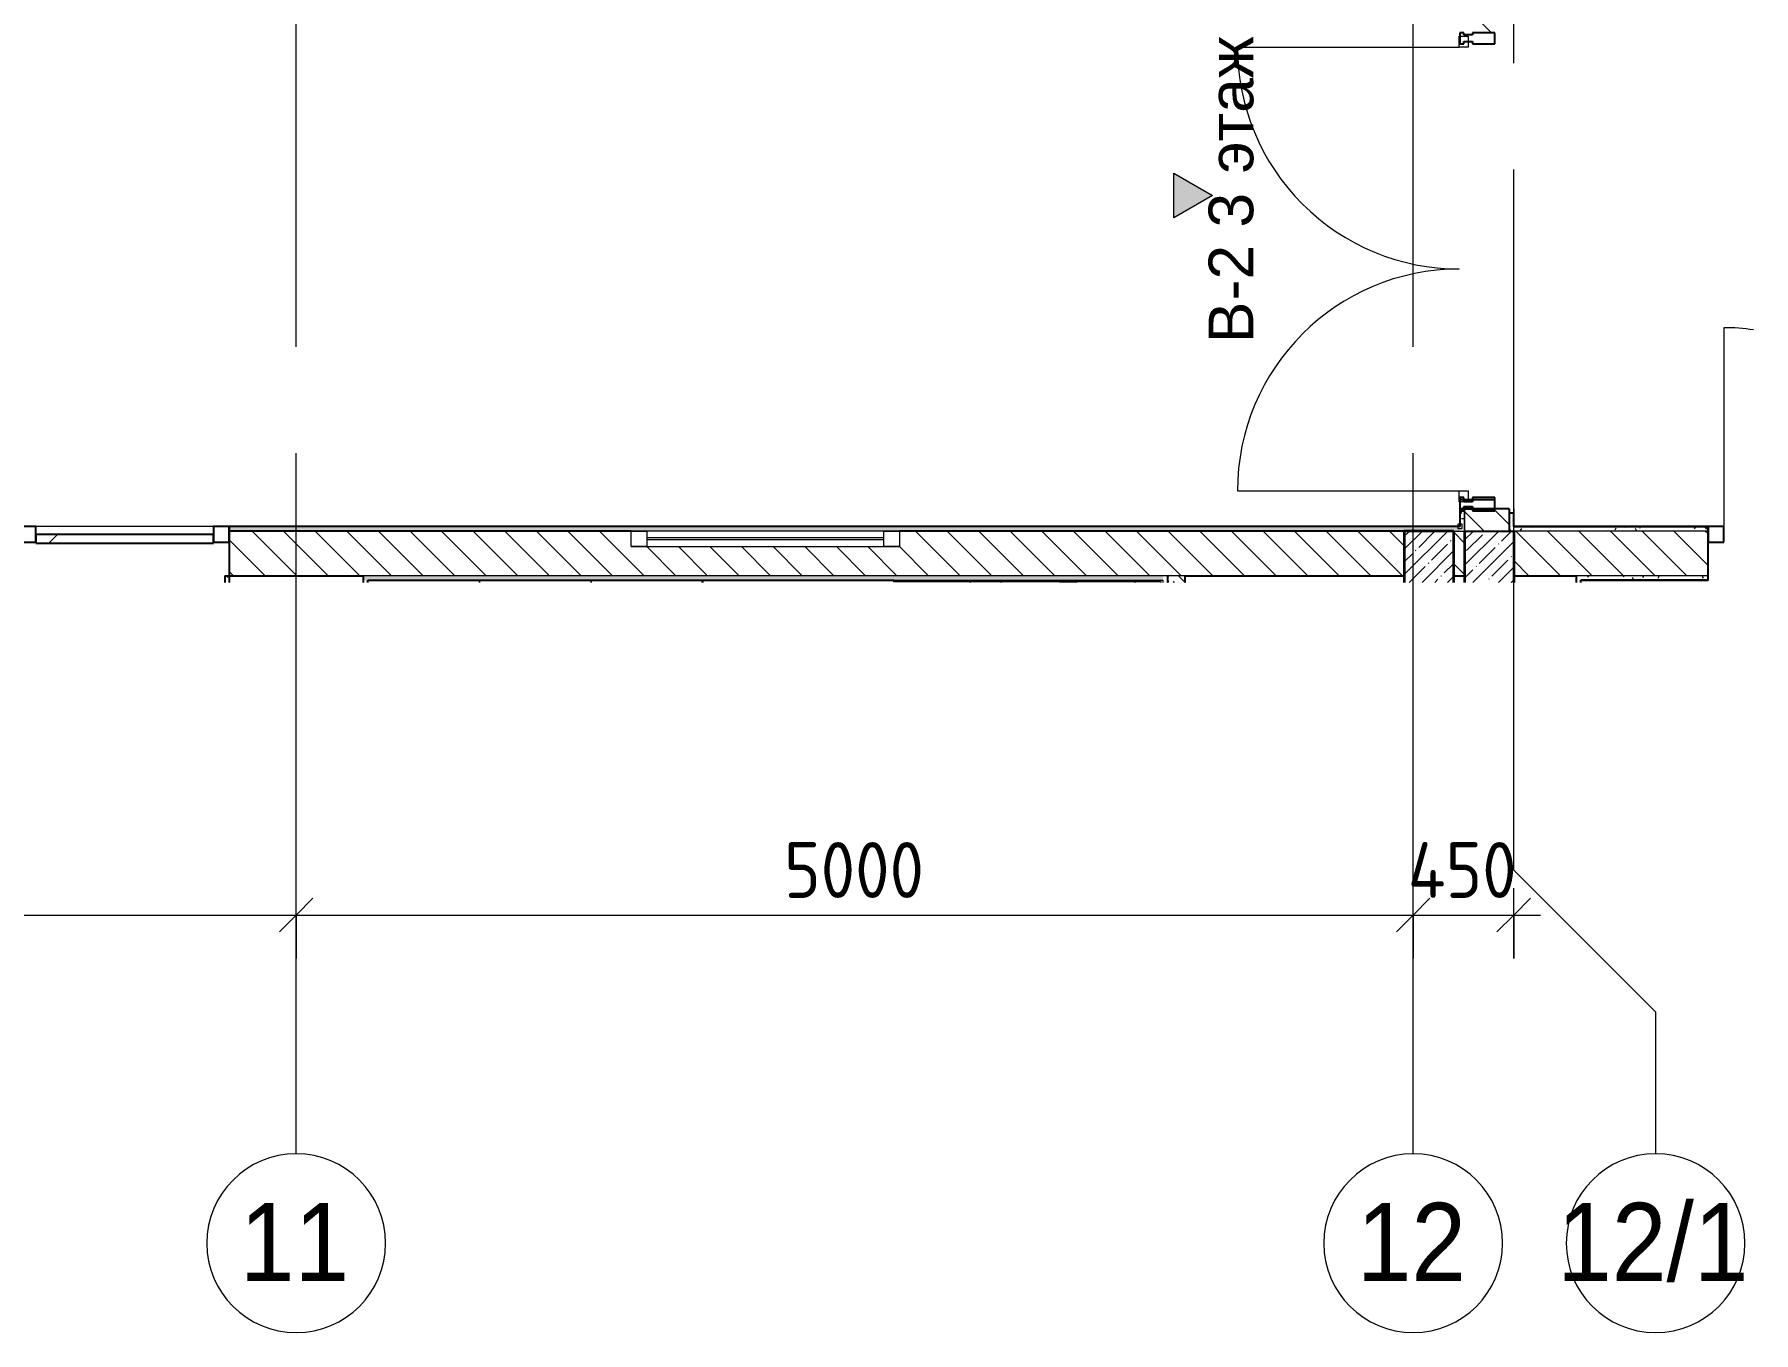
# Model space of a CAD drawing. Header units: millimetres. Extents: x 17333 to 113510, y -1987 to 15924.
# Drawn here: x 32138 to 39834, y 4313 to 10123 of the extents above; entities that cross this region are included whole.
import ezdxf

# ---------------------------------------------------------------- set-up
doc = ezdxf.new("R2010")
doc.units = ezdxf.units.MM
doc.linetypes.add('Осевая', pattern=[3175, 635, -476.25, 1587.5, -476.25])
for name, color, linetype, lineweight in [('A-ANNO-DIMS', 7, 'Continuous', 9), ('A-ANNO-DIMS-100', 7, 'Continuous', 9), ('A-DOOR', 7, 'Continuous', 9), ('A-DOOR-1', 7, 'Continuous', 13), ('A-GLAZ', 7, 'Continuous', 9), ('A-GLAZ-1', 7, 'Continuous', 13), ('A-GLAZ-CURT', 7, 'Continuous', 9), ('A-GLAZ-CURT-1', 7, 'Continuous', 25), ('A-GLAZ-CWMG', 7, 'Continuous', 9), ('A-GLAZ-CWMG-1', 7, 'Continuous', 25), ('A-WALL', 7, 'Continuous', 9), ('G-ANNO-SYMB', 7, 'Continuous', 9), ('I-WALL', 7, 'Continuous', 9), ('P-SANR-FIXT', 7, 'Continuous', 9), ('P-SANR-FIXT-1', 7, 'Continuous', 13), ('Оси', 7, 'Continuous', 9), ('Оси-1', 7, 'Continuous', 20), ('Оси-2', 7, 'Осевая', 9)]:
    doc.layers.add(name, color=color, linetype=linetype, lineweight=lineweight)
for name, color, linetype, lineweight, true_color in [('A-WALL-1', 7, 'Continuous', 25, 0x3c3c3c), ('A-WALL-2', 7, 'Continuous', 35, 0x3c3c3c), ('A-WALL-FNSH-1', 7, 'Continuous', 13, 0x3c3c3c), ('I-FURN-1', 7, 'Continuous', 9, 0xf0f0f0)]:
    doc.layers.add(name, color=color, linetype=linetype, lineweight=lineweight, true_color=true_color)
doc.styles.add('Arial', font='arial.ttf', dxfattribs={"width": 0.9, "height": 350})
doc.styles.add('Arial_1', font='arial.ttf', dxfattribs={"height": 200})
doc.styles.add('ISOCPEUR', font='isocpeur.ttf', dxfattribs={"width": 0.9, "height": 250})
doc.dimstyles.new('ISO-2_5_0_9К_БОЛЬШОЙ', dxfattribs={"dimscale": 304.8, "dimtxt": 248.995294, "dimasz": 0.492126, "dimexe": 0.393701, "dimexo": 0.984252, "dimgap": 0, "dimtad": 1, "dimdec": 0, "dimrnd": 10, "dimzin": 0, "dimdsep": 46, "dimtxsty": 'ISOCPEUR', "dimblk1": 'OBLIQUE', "dimblk2": 'OBLIQUE', "dimsah": 1, "dimcen": 0.09, "dimdle": 0.393701, "dimazin": 0, "dimtfac": 1, "dimtdec": 4, "dimtix": 1, "dimtmove": 0, "dimatfit": 3, "dimfxl": 1, "dimtvp": 1, "dimtolj": 1, "dimtzin": 0, "dimarcsym": 2})
pattern_1 = [(45, (0, 0), (-57.02463, 57.02463), []), (45, (57.025, 0), (-57.02463, 57.02463), [100.806, -20.161, 3.353, -16.808])]
pattern_2 = [(135, (0, 0), (-70.71068, -70.71068), [])]
pattern_3 = [(0, (0, 0), (121.92, 30.48), [10.058, -81.382, 10.058, -81.382, -487.68]), (0, (0, 0), (121.92, 30.48), [-182.88, 10.058, -172.822, 10.058, -81.382, -213.36]), (0, (0, 0), (121.92, 30.48), [-457.2, 10.058, -50.902, 10.058, -142.342]), (120, (45.72, 15.24), (-87.356454, 90.345817), [10.058, -81.382, 10.058, -81.382, -487.68]), (120, (45.72, 15.24), (-87.356454, 90.345817), [-182.88, 10.058, -172.822, 10.058, -81.382, -213.36]), (120, (45.72, 15.24), (-87.356454, 90.345817), [-457.2, 10.058, -50.902, 10.058, -142.342]), (240, (60.96, 76.2), (-34.563546, -120.825817), [10.058, -81.382, 10.058, -81.382, -487.68]), (240, (60.96, 76.2), (-34.563546, -120.825817), [-182.88, 10.058, -172.822, 10.058, -81.382, -213.36]), (240, (60.96, 76.2), (-34.563546, -120.825817), [-457.2, 10.058, -50.902, 10.058, -142.342])]

# ---------------------------------------------------------------- blocks, each defined once
blk = doc.blocks.new('120_Окно_СКБ_1Ст - 120_Окно_СКБ_1Ст 400х1200 EI30-24228909-План разверток пом_3_18_ Этаж 3')
at = {"layer": 'A-GLAZ'}
for p, q in [((600, 100), (-600, 100)), ((-600, 30), (600, 30)), ((530, 70), (-530, 70)), ((530, 60), (-530, 60))]:
    blk.add_line(p, q, dxfattribs=at)
at = {"layer": 'A-GLAZ-1'}
for p, q in [((-600, 30), (-600, 100)), ((-600, 100), (-530, 100)), ((-530, 100), (-530, 30)), ((530, 30), (530, 100)), ((530, 100), (600, 100)), ((600, 100), (600, 30)), ((-530, 30), (-600, 30)), ((600, 30), (530, 30))]:
    blk.add_line(p, q, dxfattribs=at)
blk = doc.blocks.new('Мебель_универсальная - 1_24б-26156272-План разверток пом_3_18_ Этаж 3')
at = {"layer": 'I-FURN-1'}
for p, q in [((-600, -2.4), (-600, -4.1)), ((-600, -4.1), (-600, -2.4)), ((600, -12.1), (600, -2.4)), ((600, -2.4), (600, -12.1))]:
    blk.add_line(p, q, dxfattribs=at)
blk = doc.blocks.new('сифон - Для раковины-30615598-План разверток пом_3_18_ Этаж 3')
at = {"layer": 'P-SANR-FIXT'}
blk.add_line((191.1, -40), (191.1, 40), dxfattribs=at)
at = {"layer": 'P-SANR-FIXT-1'}
for p, q in [((191.1, 20), (189.8, 20)), ((189.8, -20), (191.1, -20))]:
    blk.add_line(p, q, dxfattribs=at)
blk = doc.blocks.new('1_113 тумба - 1_113 тумба-31126920-План разверток пом_3_18_ Этаж 3')
at = {"layer": 'I-FURN-1'}
for p, q in [((-400, 1500), (-390.3, 1500)), ((-400, 1497.5), (-400, 1500)), ((-390.3, 1500), (-400, 1500)), ((-400, 1497.5), (-400, 1500)), ((-400, 1500), (-390.3, 1500)), ((-400, 0), (-400, 1497.5)), ((-400, 1000), (-400, 1497.5)), ((-390.3, 1000), (-400, 1000)), ((-400, 500), (-400, 1000)), ((-400, 1000), (-390.3, 1000)), ((-400, 1000), (-390.3, 1000)), ((-390.3, 1000), (-400, 1000)), ((-400, 500), (-390.3, 500)), ((-390.3, 500), (-400, 500)), ((-390.3, 500), (-400, 500)), ((-400, 0), (-400, 500)), ((-400, 500), (-390.3, 500)), ((-390.3, 0), (-399, 0)), ((-390.3, 0), (-399, 0))]:
    blk.add_line(p, q, dxfattribs=at)
blk = doc.blocks.new('Прямоугольный импост - 50 x 70 мм-31700031-План разверток пом_3_18_ Этаж 3')
at = {"layer": 'A-GLAZ-CWMG-1'}
for p, q in [((-70, 35), (0, 35)), ((-70, -35), (-70, 35)), ((0, 35), (0, -35)), ((0, -35), (-70, -35))]:
    blk.add_line(p, q, dxfattribs=at)
blk = doc.blocks.new('Системная панель - Стекло - 40мм-32257331-План разверток пом_3_18_ Этаж 3')
at = {"layer": 'A-GLAZ-CURT'}
h = blk.add_hatch(dxfattribs=at)
h.set_pattern_fill('FP_12', color=256, style=0, pattern_type=2)
h.set_pattern_definition([(45, (-32642.5, -7785), (-282.8427, 282.8427), [200, -600]), (45, (-32842.5, -7885), (-282.8427, 282.8427), [600, -200]), (45, (-32442.5, -7985), (-282.8427, 282.8427), [200, -600])])
h.paths.add_polyline_path([(397.5, -40), (397.5, 0), (-397.5, 0), (-397.5, -40)])
at = {"layer": 'A-GLAZ-CURT-1'}
for p, q in [((397.5, 0), (-397.5, 0)), ((-397.5, 0), (-397.5, -40)), ((397.5, -40), (397.5, 0)), ((-397.5, -40), (397.5, -40))]:
    blk.add_line(p, q, dxfattribs=at)
blk = doc.blocks.new('Прямоугольный импост - 50 x 70 мм-31702100-План разверток пом_3_18_ Этаж 3')
at = {"layer": 'A-GLAZ-CWMG-1'}
for p, q in [((-35, 35), (35, 35)), ((-35, -35), (-35, 35)), ((35, 35), (35, -35)), ((35, -35), (-35, -35))]:
    blk.add_line(p, q, dxfattribs=at)
blk = doc.blocks.new('Прямоугольный импост - 50 x 70 мм-31720914-План разверток пом_3_18_ Этаж 3')
at = {"layer": 'A-GLAZ-CWMG'}
blk.add_line((32940, 7920), (32145, 7920), dxfattribs=at)
blk = doc.blocks.new('Дверь_Витражная_остекление_ - ДВН_ДАО_Главный вход_1200 в свету-V6-План разверток пом_3_18_ Этаж 3')
at = {"layer": 'A-DOOR'}
blk.add_line((-647.5, 925), (-647.5, 35), dxfattribs=at)
blk.add_arc((-647.5, 30), 895, 81.3977, 90, dxfattribs=at)
blk = doc.blocks.new('Прямоугольный импост - 50 x 70 мм-31701779-План разверток пом_3_18_ Этаж 3')
at = {"layer": 'A-GLAZ-CWMG-1'}
for p, q in [((0, 35), (-70, 35)), ((-70, 35), (-70, -35)), ((0, -35), (0, 35)), ((-70, -35), (0, -35))]:
    blk.add_line(p, q, dxfattribs=at)
blk = doc.blocks.new('Прямоугольный импост - Импост структурный с накладкой - 160мм Темный-31239214-План разверток пом_3_18_ Этаж 3')
at = {"layer": 'A-GLAZ-CWMG-1'}
for p, q in [((-50, 0), (-50, 17)), ((-50, 17), (0, 17)), ((-40, 0), (-50, 0)), ((-40, -40), (-40, 0)), ((0, 0), (-10, 0)), ((-10, 0), (-10, -40)), ((0, 17), (0, 0)), ((-50, -140), (-50, -40)), ((-50, -40), (-40, -40)), ((-10, -40), (0, -40)), ((0, -40), (0, -140)), ((0, -140), (-50, -140))]:
    blk.add_line(p, q, dxfattribs=at)
blk = doc.blocks.new('Дверь_Витражная_остекление_ - ДВН_ДАО_Главный вход_1800 в свету 5-32258809-План разверток пом_3_18_ Этаж 3')
at = {"layer": 'A-DOOR'}
for p, q in [((-992.5, -1012.5), (-992.5, -20)), ((992.5, -1012.5), (992.5, -20))]:
    blk.add_line(p, q, dxfattribs=at)
for centre, start, end in [((-992.5, -20), 270, 0), ((992.5, -20), 180, 270)]:
    blk.add_arc(centre, 992.5, start, end, dxfattribs=at)
at = {"layer": 'A-DOOR-1'}
for p, q in [((-1042.5, 20), (-992.5, 20)), ((-1042.5, -20), (-1042.5, 20)), ((-992.5, 20), (-992.5, -20)), ((992.5, 20), (1042.5, 20)), ((992.5, -20), (992.5, 20)), ((1042.5, 20), (1042.5, -20)), ((-992.5, -20), (-1042.5, -20)), ((1042.5, -20), (992.5, -20))]:
    blk.add_line(p, q, dxfattribs=at)
blk = doc.blocks.new('Прямоугольный импост - Импост структурный с накладкой - 160мм Темный-31915521-План разверток пом_3_18_ Этаж 3')
at = {"layer": 'A-GLAZ-CWMG-1'}
for p, q in [((-25, 0), (-25, 17)), ((-25, 17), (25, 17)), ((-15, 0), (-25, 0)), ((-15, -40), (-15, 0)), ((25, 0), (15, 0)), ((15, 0), (15, -40)), ((25, 17), (25, 0)), ((-25, -140), (-25, -40)), ((-25, -40), (-15, -40)), ((15, -40), (25, -40)), ((25, -40), (25, -140)), ((25, -140), (-25, -140))]:
    blk.add_line(p, q, dxfattribs=at)
blk = doc.blocks.new('Прямоугольный импост - Импост структурный с накладкой - 160мм Темный-32469899-План разверток пом_3_18_ Этаж 3')
at = {"layer": 'A-GLAZ-CWMG-1'}
for p, q in [((0, 17), (-50, 17)), ((-50, 17), (-50, 0)), ((-50, 0), (-40, 0)), ((-40, 0), (-40, -40)), ((-10, -40), (-10, 0)), ((-10, 0), (0, 0)), ((0, 0), (0, 17)), ((-40, -40), (-50, -40)), ((-50, -40), (-50, -140)), ((0, -40), (-10, -40)), ((0, -140), (0, -40)), ((-50, -140), (0, -140))]:
    blk.add_line(p, q, dxfattribs=at)
blk = doc.blocks.new('Ось сетки - D8-29747960-План разверток пом_3_18_ Этаж 3')
at = {"layer": 'Оси-1'}
for start, end in [(360, 180), (180, 360)]:
    blk.add_arc((0, 0), 4, start, end, dxfattribs=at)
blk = doc.blocks.new('DIMBLOCK3-План разверток пом_3_18_ Этаж 3')
at = {"layer": 'A-ANNO-DIMS-100'}
for p, q in [((29610, 5987.4), (29610, 6301.4)), ((33310, 5987.4), (33310, 6301.4)), ((29610, 6181.4), (33310, 6181.4)), ((29610, 6181.4), (29610, 5987.4)), ((33310, 6181.4), (33310, 5987.4))]:
    blk.add_line(p, q, dxfattribs=at)
at = {"layer": 'A-ANNO-DIMS-100', "lineweight": 20}
for p, q in [((29610, 6181.4), (29685, 6256.4)), ((33310, 6181.4), (33385, 6256.4)), ((29610, 6181.4), (29535, 6106.4)), ((33310, 6181.4), (33235, 6106.4))]:
    blk.add_line(p, q, dxfattribs=at)
at = {"layer": 'A-ANNO-DIMS-100', "color": 0, "insert": (31144, 6508), "char_height": 250, "width": 758.478, "attachment_point": 1, "line_spacing_factor": 1.149209, "style": 'ISOCPEUR'}
blk.add_mtext('3700', dxfattribs=at)
blk = doc.blocks.new('_Oblique')
at = {"color": 0, "linetype": 'ByBlock', "lineweight": -2}
blk.add_line((-0.5, -0.5), (0.5, 0.5), dxfattribs=at)
blk = doc.blocks.new('DIMBLOCK4-План разверток пом_3_18_ Этаж 3')
at = {"layer": 'A-ANNO-DIMS-100'}
for p, q in [((33310, 5987.4), (33310, 6301.4)), ((38310, 5987.4), (38310, 6301.4)), ((33310, 6181.4), (38310, 6181.4)), ((33310, 6181.4), (33310, 5987.4)), ((38310, 6181.4), (38310, 5987.4))]:
    blk.add_line(p, q, dxfattribs=at)
at = {"layer": 'A-ANNO-DIMS-100', "lineweight": 20}
for p, q in [((33310, 6181.4), (33385, 6256.4)), ((38310, 6181.4), (38385, 6256.4)), ((33310, 6181.4), (33235, 6106.4)), ((38310, 6181.4), (38235, 6106.4))]:
    blk.add_line(p, q, dxfattribs=at)
at = {"layer": 'A-ANNO-DIMS-100', "color": 0, "insert": (35494, 6508), "char_height": 250, "width": 758.478, "attachment_point": 1, "line_spacing_factor": 1.149209, "style": 'ISOCPEUR'}
blk.add_mtext('5000', dxfattribs=at)
blk = doc.blocks.new('DIMBLOCK5-План разверток пом_3_18_ Этаж 3')
at = {"layer": 'A-ANNO-DIMS-100'}
for p, q in [((38310, 5987.4), (38310, 6301.4)), ((38760, 5987.4), (38760, 6301.4)), ((38310, 6181.4), (38880, 6181.4)), ((38310, 6181.4), (38310, 5987.4)), ((38760, 6181.4), (38760, 5987.4))]:
    blk.add_line(p, q, dxfattribs=at)
at = {"layer": 'A-ANNO-DIMS-100', "lineweight": 20}
for p, q in [((38310, 6181.4), (38385, 6256.4)), ((38760, 6181.4), (38835, 6256.4)), ((38310, 6181.4), (38235, 6106.4)), ((38760, 6181.4), (38685, 6106.4))]:
    blk.add_line(p, q, dxfattribs=at)
at = {"layer": 'A-ANNO-DIMS-100', "color": 0, "insert": (38286, 6508), "char_height": 250, "width": 597.589, "attachment_point": 1, "line_spacing_factor": 1.149209, "style": 'ISOCPEUR'}
blk.add_mtext('450', dxfattribs=at)
blk = doc.blocks.new('Фасад - Марка фасада_Указатель-25386507-План разверток пом_3_18_ Этаж 3')
at = {"layer": 'G-ANNO-SYMB'}
blk.add_hatch(color=256, dxfattribs=at).paths.add_polyline_path([(-1, 0), (0, 1.732), (1, 0), (0, 0)])
for p, q in [((0, 1.732), (-1, 0)), ((1, 0), (0, 1.732)), ((-1, 0), (0, 0)), ((0, 0), (1, 0))]:
    blk.add_line(p, q, dxfattribs=at)

msp = doc.modelspace()

# ---------------------------------------------------------------- hatches: boundary and pattern name
at = {"layer": 'I-WALL'}
h = msp.add_hatch(dxfattribs=at)
h.set_pattern_fill('FP_9', color=256, style=0, pattern_type=2)
h.set_pattern_definition(pattern_3)
h.paths.add_polyline_path([(38520, 7900), (38540, 7900), (38540, 8000), (38520, 8000), (38520, 7920)])
h.paths.add_polyline_path([(38540, 10130), (38540, 10680), (38520, 10680), (38520, 10130)])
h = msp.add_hatch(dxfattribs=at)
h.set_pattern_fill('FP_1', color=256, style=0, pattern_type=2)
h.set_pattern_definition(pattern_2)
h.paths.add_polyline_path([(38540, 7900), (38740, 7900), (38740, 8000), (38540, 8000)])
h.paths.add_polyline_path([(38540, 10130), (38740, 10130), (38740, 10230), (38540, 10230)])
h = msp.add_hatch(dxfattribs=at)
h.set_pattern_fill('FP_9', color=256, style=0, pattern_type=2)
h.set_pattern_definition(pattern_3)
h.paths.add_polyline_path([(38760, 7900), (38760, 7980), (38740, 7980), (38740, 7900)])
h.paths.add_polyline_path([(38760, 10130), (38760, 10230), (38740, 10230), (38740, 10130)])
h = msp.add_hatch(dxfattribs=at)
h.set_pattern_fill('FP_9', color=256, style=0, pattern_type=2)
h.set_pattern_definition(pattern_3)
h.paths.add_polyline_path([(38490, 7900), (38520, 7900), (38520, 7920), (33010, 7920), (33010, 7900), (37378.1, 7900)])
h.paths.add_polyline_path([(30510, 7900), (30510, 7920), (27465, 7920), (27465, 7908), (27495, 7908), (27495, 7900), (30010.9, 7900)])
h.paths.add_polyline_path([(26335, 7900), (26335, 7908), (26365, 7908), (26365, 7920), (24051, 7920), (24051, 7900), (25099.5, 7900)])
h.paths.add_polyline_path([(22611, 7900), (22611, 7920), (20188.1, 7920), (20188.1, 7900), (21910, 7900)])
h = msp.add_hatch(dxfattribs=at)
h.set_pattern_fill('FP_1', color=256, style=0, pattern_type=2)
h.set_pattern_definition(pattern_2)
h.paths.add_polyline_path([(39630, 7700), (39630, 7900), (38760, 7900), (38760, 7700), (39060, 7700)])
h.paths.add_polyline_path([(37210, 7700), (38270, 7700), (38270, 7900), (36010, 7900), (36010, 7830), (34810, 7830), (34810, 7900), (33010, 7900), (33010, 7700), (37190, 7700)])
h.paths.add_polyline_path([(38540, 7700), (38540, 7900), (38490, 7900), (38490, 7700)])
h.paths.add_polyline_path([(30359.7, 7700), (30510, 7700), (30510, 7900), (29660, 7900), (29660, 7700), (30010.9, 7700)])
h = msp.add_hatch(dxfattribs=at)
h.set_pattern_fill('FP_2', color=256, style=0, pattern_type=2)
h.set_pattern_definition(pattern_1)
h.paths.add_polyline_path([(38270, 7670.3), (38490, 7670.3), (38490, 7900), (38270, 7900), (38270, 7700)])
h = msp.add_hatch(dxfattribs=at)
h.set_pattern_fill('FP_2', color=256, style=0, pattern_type=2)
h.set_pattern_definition(pattern_1)
h.paths.add_polyline_path([(38605.9, 7670.3), (38760, 7670.3), (38760, 7900), (38540, 7900), (38540, 7670.3)])
h = msp.add_hatch(dxfattribs=at)
h.set_pattern_fill('FP_9', color=256, style=0, pattern_type=2)
h.set_pattern_definition(pattern_3)
h.paths.add_polyline_path([(39630, 7900), (39630, 7920), (38760, 7920), (38760, 7900)])
h = msp.add_hatch(dxfattribs=at)
h.set_pattern_fill('FP_9', color=256, style=0, pattern_type=2)
h.set_pattern_definition(pattern_3)
h.paths.add_polyline_path([(32990, 7670.3), (33010, 7670.3), (33010, 7700), (32990, 7700), (32990, 7680)])
h = msp.add_hatch(dxfattribs=at)
h.set_pattern_fill('FP_9', color=256, style=0, pattern_type=2)
h.set_pattern_definition(pattern_3)
h.paths.add_polyline_path([(37182, 7680), (37190, 7680), (37190, 7700), (33610, 7700), (33610, 7680), (37071.1, 7680)])
h = msp.add_hatch(dxfattribs=at)
h.set_pattern_fill('FP_9', color=256, style=0, pattern_type=2)
h.set_pattern_definition(pattern_3)
h.paths.add_polyline_path([(37190, 7670.3), (37210, 7670.3), (37210, 7700), (37190, 7700), (37190, 7672)])
h = msp.add_hatch(dxfattribs=at)
h.set_pattern_fill('FP_4', color=256, style=0, pattern_type=2)
h.set_pattern_definition([(135, (0, 0), (-75.43415, -75.43415), [106.68, -17.78, 3.556, -17.78]), (135, (0, 75.39), (-75.43415, -75.43415), []), (50, (0, 0), (127.52922, -11.15758), [13.335, -146.685]), (355, (0, 0), (-24.66966, 133.74002), [10.668, -117.348]), (100.451, (10.63, -0.93), (102.85973, 122.58178), [11.333, -124.663]), (46.184, (0, 35.56), (189.75516, -29.43036), [20.002, -220.027]), (96.636, (15.81, 33.1), (166.1822, 173.1996), [17, -186.995]), (351.184, (0, 35.56), (166.1839, 173.1976), [16.002, -176.022]), (21, (17.78, 26.67), (106.13027, -71.58603), [13.335, -146.685]), (326, (17.78, 26.67), (43.26188, 128.93175), [10.668, -117.348]), (71.451, (26.62, 20.7), (149.39198, 57.34505), [11.333, -124.663]), (37.5, (0, 0), (2.16223, 59.18836), [3.353, -112.573, 3.353, -115.773, -117.792]), (37.5, (0, 0), (2.16223, 59.18836), [-235.052, 3.353, -114.44]), (7.5, (0, 0), (46.77386, 70.12615), [3.353, -64.567, 3.353, -109.906, -44.894]), (7.5, (0, 0), (46.77386, 70.12615), [-181.178, 3.353, -41.542]), (327.5, (-39.65, 0), (94.91367, -4.010093), [3.353, -41.097, 3.353, -135.331, -184.023]), (327.5, (-39.65, 0), (94.91367, -4.010093), [-183.134, 3.353, -180.67]), (317.5, (-57.43, 0), (103.69057, 17.79882), [3.353, -54.432, 3.353, -88.748, -130.683]), (317.5, (-57.43, 0), (103.69057, 17.79882), [-149.885, 3.353, -127.33])])
h.paths.add_polyline_path([(37290, 7670.3), (37290, 7700), (37210, 7700), (37210, 7670.3)])
h = msp.add_hatch(dxfattribs=at)
h.set_pattern_fill('FP_9', color=256, style=0, pattern_type=2)
h.set_pattern_definition(pattern_3)
h.paths.add_polyline_path([(39059.4, 7670.3), (39060, 7670.3), (39060, 7700), (39040, 7700), (39040, 7670.3)])
h = msp.add_hatch(dxfattribs=at)
h.set_pattern_fill('FP_9', color=256, style=0, pattern_type=2)
h.set_pattern_definition(pattern_3)
h.paths.add_polyline_path([(39630, 7680), (39630, 7700), (39060, 7700), (39061, 7680)])
h = msp.add_hatch(dxfattribs=at)
h.set_pattern_fill('FP_9', color=256, style=0, pattern_type=2)
h.set_pattern_definition(pattern_3)
h.paths.add_polyline_path([(33629.6, 7670.3), (33630, 7670.3), (33630, 7680), (33610, 7680), (33610, 7670.3)])

# ---------------------------------------------------------------- linework, layer by layer
at = {"layer": 'A-WALL'}
for p, q in [((38540, 8000), (38540, 7900)), ((38540, 7900), (38540, 8000)), ((38490, 7900), (38540, 7900)), ((39630, 7900), (38760, 7900)), ((37290, 7700), (33610, 7700)), ((39630, 7700), (39040, 7700)), ((39061, 7680), (39061, 7679))]:
    msp.add_line(p, q, dxfattribs=at)
at = {"layer": 'A-WALL-1'}
for p, q in [((38740, 8000), (38520, 8000)), ((38520, 7920), (38520, 8000)), ((38740, 8000), (38740, 7900)), ((38760, 7980), (38740, 7980)), ((38760, 7920), (38760, 7980)), ((33010, 7920), (33010, 7670.3)), ((38520, 7920), (33010, 7920)), ((34810, 7900), (33010, 7900)), ((38270, 7900), (36010, 7900)), ((38540, 7900), (38760, 7900)), ((38760, 7920), (39630, 7920)), ((39630, 7680), (39630, 7920)), ((32990, 7700), (33610, 7700)), ((32990, 7700), (32990, 7670.3)), ((33610, 7700), (33610, 7670.3)), ((37210, 7700), (37210, 7670.3)), ((37290, 7670.3), (37290, 7700)), ((37290, 7700), (38270, 7700)), ((38490, 7700), (38540, 7700)), ((38760, 7700), (39040, 7700)), ((39040, 7700), (39040, 7670.3)), ((33630, 7680), (35985.5, 7680)), ((33630, 7670.3), (33630, 7680)), ((39060, 7670.3), (39060, 7680)), ((39630, 7680), (39060, 7680))]:
    msp.add_line(p, q, dxfattribs=at)
at = {"layer": 'A-WALL-2'}
for p, q in [((38270, 7900), (38270, 7670.3)), ((38490, 7900), (38270, 7900)), ((38490, 7900), (38490, 7670.3)), ((38540, 7900), (38540, 7670.3)), ((38760, 7900), (38760, 7670.3))]:
    msp.add_line(p, q, dxfattribs=at)
at = {"layer": 'A-WALL-FNSH-1'}
for p, q in [((38529.5, 7931), (38509.5, 7931)), ((38509.5, 7931), (38509.5, 7911)), ((38520, 7990), (38519, 7990)), ((38519, 7990), (38519, 7921)), ((38529.5, 7911), (38529.5, 7931)), ((38760, 8000), (38760, 7980)), ((38761, 8000), (38760, 8000)), ((38761, 7921), (38761, 8000)), ((38519, 7921), (33010, 7921)), ((33010, 7921), (33010, 7920)), ((38509.5, 7911), (38529.5, 7911)), ((39630, 7921), (38761, 7921)), ((39630, 7920), (39630, 7921)), ((32990, 7680), (32989, 7680)), ((32989, 7680), (32989, 7670.3)), ((33631, 7679), (35985.5, 7679)), ((33631, 7670.3), (33631, 7679)), ((39061, 7670.3), (39061, 7679)), ((39061, 7679), (39630, 7679)), ((39630, 7679), (39630, 7680))]:
    msp.add_line(p, q, dxfattribs=at)
at = {"layer": 'I-FURN-1'}
for p, q in [((36466.1, 7672), (36466.1, 7670.3)), ((36466.1, 7670.3), (36466.1, 7672)), ((37066.1, 7670.3), (37066.1, 7672)), ((37066.1, 7672), (37066.1, 7670.3))]:
    msp.add_line(p, q, dxfattribs=at)
at = {"layer": 'I-WALL'}
for p, q in [((35985.5, 7680), (37190, 7680)), ((35985.5, 7672), (35985.5, 7679)), ((37182, 7672), (35985.5, 7672)), ((37182, 7670.3), (37182, 7672)), ((37190, 7680), (37190, 7670.3))]:
    msp.add_line(p, q, dxfattribs=at)
at = {"layer": 'Оси'}
for p, q in [((38760, 6382.8), (38760, 8882.8)), ((33310, 5112.8), (33310, 7612.8)), ((38310, 5112.8), (38310, 7612.8)), ((38760, 6382.8), (39395, 5747.8)), ((39395, 5747.8), (39395, 5112.8))]:
    msp.add_line(p, q, dxfattribs=at)
at = {"layer": 'Оси-2'}
for p, q in [((33310, 7612.8), (33310, 13424.3)), ((38310, 7612.8), (38310, 13424.3)), ((38760, 8882.8), (38760, 13424.3))]:
    msp.add_line(p, q, dxfattribs=at)

# ---------------------------------------------------------------- block references
at = {"layer": 'A-DOOR', "rotation": 269.9999999999999}
msp.add_blockref('Дверь_Витражная_остекление_ - ДВН_ДАО_Главный вход_1800 в свету 5-32258809-План разверток пом_3_18_ Этаж 3', (38536, 9072.5), dxfattribs=at)
at = {"layer": 'A-DOOR'}
msp.add_blockref('Дверь_Витражная_остекление_ - ДВН_ДАО_Главный вход_1200 в свету-V6-План разверток пом_3_18_ Этаж 3', (40347.5, 7885), dxfattribs=at)
at = {"layer": 'A-GLAZ'}
msp.add_blockref('120_Окно_СКБ_1Ст - 120_Окно_СКБ_1Ст 400х1200 EI30-24228909-План разверток пом_3_18_ Этаж 3', (35410, 7800), dxfattribs=at)
at = {"layer": 'A-GLAZ-CURT'}
msp.add_blockref('Системная панель - Стекло - 40мм-32257331-План разверток пом_3_18_ Этаж 3', (32542.5, 7885), dxfattribs=at)
at = {"layer": 'A-GLAZ-CWMG'}
for name, p, rotation in [('Прямоугольный импост - Импост структурный с накладкой - 160мм Темный-32469899-План разверток пом_3_18_ Этаж 3', (38536, 10130), 89.99999999999993), ('Прямоугольный импост - 50 x 70 мм-31701779-План разверток пом_3_18_ Этаж 3', (39630, 7885), 180)]:
    msp.add_blockref(name, p, dxfattribs=dict(at, rotation=rotation))
at = {"layer": 'A-GLAZ-CWMG', "extrusion": (0, 0, -1)}
for name, p, rotation in [('Прямоугольный импост - Импост структурный с накладкой - 160мм Темный-31239214-План разверток пом_3_18_ Этаж 3', (-38536, 8000), 270.0000000000001), ('Прямоугольный импост - Импост структурный с накладкой - 160мм Темный-31915521-План разверток пом_3_18_ Этаж 3', (-38536, 8015), 270.0000000000001), ('Прямоугольный импост - 50 x 70 мм-31702100-План разверток пом_3_18_ Этаж 3', (-32110, 7885), 180), ('Прямоугольный импост - 50 x 70 мм-31700031-План разверток пом_3_18_ Этаж 3', (-33010, 7885), 180)]:
    msp.add_blockref(name, p, dxfattribs=dict(at, rotation=rotation))
at = {"layer": 'A-GLAZ-CWMG'}
msp.add_blockref('Прямоугольный импост - 50 x 70 мм-31720914-План разверток пом_3_18_ Этаж 3', (0, 0), dxfattribs=at)
at = {"layer": 'G-ANNO-SYMB', "extrusion": (0, 0, -1), "xscale": 99.99999999999993, "yscale": 99.99999999999993, "zscale": 99.99999999999993, "rotation": 90.00000000000011}
msp.add_blockref('Фасад - Марка фасада_Указатель-25386507-План разверток пом_3_18_ Этаж 3', (-37238.6, 9402), dxfattribs=at)
at = {"layer": 'I-FURN-1'}
for name, p, rotation in [('1_113 тумба - 1_113 тумба-31126920-План разверток пом_3_18_ Этаж 3', (33630, 7280), 270.0000000000001), ('Мебель_универсальная - 1_24б-26156272-План разверток пом_3_18_ Этаж 3', (35727.5, 7667.9), 180)]:
    msp.add_blockref(name, p, dxfattribs=dict(at, rotation=rotation))
at = {"layer": 'P-SANR-FIXT', "rotation": 89.99999999999964}
msp.add_blockref('сифон - Для раковины-30615598-План разверток пом_3_18_ Этаж 3', (36766.1, 7480.5), dxfattribs=at)
at = {"layer": 'Оси-1', "xscale": 99.99999999999993, "yscale": 99.99999999999993, "zscale": 99.99999999999993}
for p in [(33310, 4712.8), (38310, 4712.8), (39395, 4712.8)]:
    msp.add_blockref('Ось сетки - D8-29747960-План разверток пом_3_18_ Этаж 3', p, dxfattribs=at)

# ---------------------------------------------------------------- texts
at = {"layer": 'G-ANNO-SYMB', "char_height": 200, "attachment_point": 1, "rotation": 90, "style": 'Arial_1'}
for s, insert, width in [('этаж', (37394.3, 9500.9), 761.603), ('-2 3 ', (37394.3, 8932.1), 689.451), ('\\fArial|b0|i0|c204|p34|;В', (37394.3, 8740.3), 232.489)]:
    msp.add_mtext(s, dxfattribs=dict(at, insert=insert, width=width))
at = {"layer": 'Оси', "char_height": 350, "attachment_point": 1, "style": 'Arial'}
for s, insert, width in [('11', (33057.4, 4893.4), 606.076), ('12', (38057.4, 4893.4), 606.076), ('12/1', (38954.7, 4893.4), 1060.633)]:
    msp.add_mtext(s, dxfattribs=dict(at, insert=insert, width=width))

# ---------------------------------------------------------------- dimensions: what is measured, and where the dimension line sits
at = {"layer": 'A-ANNO-DIMS'}
for base, p1, p2, override, picture, middle in [((33310, 6181.4), (29610, 6287.4), (33310, 6287.4), {"dimpost": '<>', "dimfxl": 3700}, 'DIMBLOCK3-План разверток пом_3_18_ Этаж 3', (31460, 6306.4)), ((38310, 6181.4), (33310, 6287.4), (38310, 6287.4), {"dimpost": '<>', "dimfxl": 5000}, 'DIMBLOCK4-План разверток пом_3_18_ Этаж 3', (35810, 6306.4)), ((38760, 6181.4), (38310, 6287.4), (38760, 6287.4), {"dimpost": '<>', "dimfxl": 450}, 'DIMBLOCK5-План разверток пом_3_18_ Этаж 3', (38535, 6306.4))]:
    dim = msp.add_linear_dim(base=base, p1=p1, p2=p2, dimstyle='ISO-2_5_0_9К_БОЛЬШОЙ', override=override, dxfattribs=at)
    dim.commit()
    dim.dimension.update_dxf_attribs({"geometry": picture, "text_midpoint": middle})

doc.saveas('drawing.dxf')
